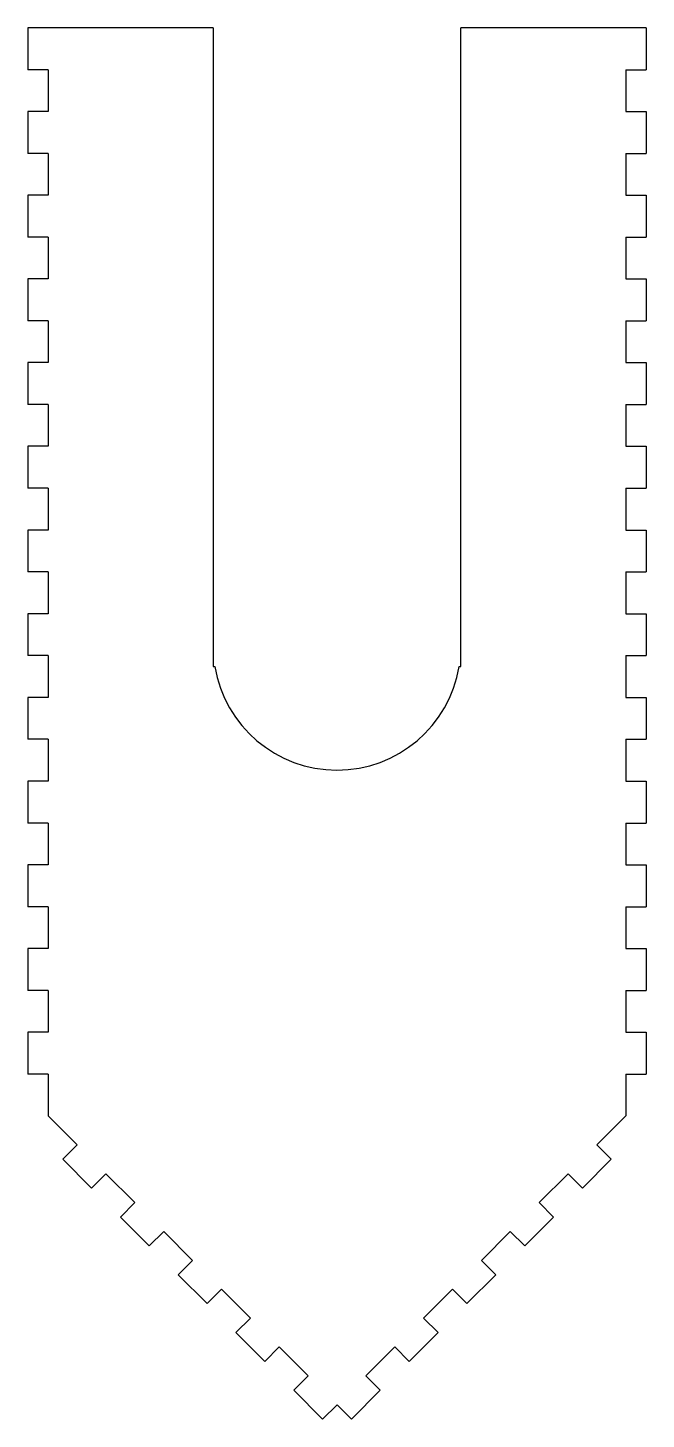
# Model space of a CAD drawing. Header units: millimetres. Extents: x -51 to 51, y -113 to 116.
import ezdxf

# ---------------------------------------------------------------- set-up
doc = ezdxf.new("R2010")
doc.units = ezdxf.units.MM

msp = doc.modelspace()

# ---------------------------------------------------------------- linework, layer by layer
at = {"layer": 'back_a'}
for p, q in [((-20.36, 116.08), (-50.8, 116.08)), ((-50.8, 116.08), (-50.8, 109.2)), ((-20.36, 116.08), (-20.36, 11.13)), ((50.8, 116.08), (20.36, 116.08)), ((20.36, 11.13), (20.36, 116.08)), ((50.8, 116.08), (50.8, 109.2)), ((-47.45, 109.2), (-50.8, 109.2)), ((-47.45, 109.2), (-47.45, 102.33)), ((47.45, 109.2), (47.45, 102.33)), ((47.45, 109.2), (50.8, 109.2)), ((-47.45, 102.33), (-50.8, 102.33)), ((-50.8, 102.33), (-50.8, 95.45)), ((47.45, 102.33), (50.8, 102.33)), ((50.8, 102.33), (50.8, 95.45)), ((-47.45, 95.45), (-50.8, 95.45)), ((-47.45, 95.45), (-47.45, 88.57)), ((47.45, 95.45), (47.45, 88.57)), ((47.45, 95.45), (50.8, 95.45)), ((-47.45, 88.57), (-50.8, 88.57)), ((-50.8, 88.57), (-50.8, 81.7)), ((47.45, 88.57), (50.8, 88.57)), ((50.8, 88.57), (50.8, 81.7)), ((-47.45, 81.7), (-50.8, 81.7)), ((-47.45, 81.7), (-47.45, 74.82)), ((47.45, 81.7), (47.45, 74.82)), ((47.45, 81.7), (50.8, 81.7)), ((-47.45, 74.82), (-50.8, 74.82)), ((-50.8, 74.82), (-50.8, 67.95)), ((47.45, 74.82), (50.8, 74.82)), ((50.8, 74.82), (50.8, 67.95)), ((-47.45, 67.95), (-50.8, 67.95)), ((-47.45, 67.95), (-47.45, 61.07)), ((47.45, 67.95), (47.45, 61.07)), ((47.45, 67.95), (50.8, 67.95)), ((-47.45, 61.07), (-50.8, 61.07)), ((-50.8, 61.07), (-50.8, 54.19)), ((47.45, 61.07), (50.8, 61.07)), ((50.8, 61.07), (50.8, 54.19)), ((-47.45, 54.19), (-50.8, 54.19)), ((-47.45, 54.19), (-47.45, 47.32)), ((47.45, 54.19), (47.45, 47.32)), ((47.45, 54.19), (50.8, 54.19)), ((-47.45, 47.32), (-50.8, 47.32)), ((-50.8, 47.32), (-50.8, 40.44)), ((47.45, 47.32), (50.8, 47.32)), ((50.8, 47.32), (50.8, 40.44)), ((-47.45, 40.44), (-50.8, 40.44)), ((-47.45, 40.44), (-47.45, 33.56)), ((47.45, 40.44), (47.45, 33.56)), ((47.45, 40.44), (50.8, 40.44)), ((-47.45, 33.56), (-50.8, 33.56)), ((-50.8, 33.56), (-50.8, 26.69)), ((47.45, 33.56), (50.8, 33.56)), ((50.8, 33.56), (50.8, 26.69)), ((-47.45, 26.69), (-50.8, 26.69)), ((-47.45, 26.69), (-47.45, 19.81)), ((47.45, 26.69), (47.45, 19.81)), ((47.45, 26.69), (50.8, 26.69)), ((-47.45, 19.81), (-50.8, 19.81)), ((-50.8, 19.81), (-50.8, 12.94)), ((47.45, 19.81), (50.8, 19.81)), ((50.8, 19.81), (50.8, 12.94)), ((-47.45, 12.94), (-50.8, 12.94)), ((-47.45, 12.94), (-47.45, 6.06)), ((47.45, 12.94), (47.45, 6.06)), ((47.45, 12.94), (50.8, 12.94)), ((-20.36, 11.13), (-20.08, 11.13)), ((20.08, 11.13), (20.36, 11.13)), ((-47.45, 6.06), (-50.8, 6.06)), ((-50.8, 6.06), (-50.8, -0.82)), ((47.45, 6.06), (50.8, 6.06)), ((50.8, 6.06), (50.8, -0.82)), ((-47.45, -0.82), (-50.8, -0.82)), ((-47.45, -0.82), (-47.45, -7.69)), ((47.45, -0.82), (47.45, -7.69)), ((47.45, -0.82), (50.8, -0.82)), ((-47.45, -7.69), (-50.8, -7.69)), ((-50.8, -7.69), (-50.8, -14.57)), ((47.45, -7.69), (50.8, -7.69)), ((50.8, -7.69), (50.8, -14.57)), ((-47.45, -14.57), (-50.8, -14.57)), ((-47.45, -14.57), (-47.45, -21.45)), ((47.45, -14.57), (47.45, -21.45)), ((47.45, -14.57), (50.8, -14.57)), ((-47.45, -21.45), (-50.8, -21.45)), ((-50.8, -21.45), (-50.8, -28.32)), ((47.45, -21.45), (50.8, -21.45)), ((50.8, -21.45), (50.8, -28.32)), ((-47.45, -28.32), (-50.8, -28.32)), ((-47.45, -28.32), (-47.45, -35.2)), ((47.45, -28.32), (47.45, -35.2)), ((47.45, -28.32), (50.8, -28.32)), ((-47.45, -35.2), (-50.8, -35.2)), ((-50.8, -35.2), (-50.8, -42.07)), ((47.45, -35.2), (50.8, -35.2)), ((50.8, -35.2), (50.8, -42.07)), ((-47.45, -42.07), (-50.8, -42.07)), ((-47.45, -42.07), (-47.45, -48.95)), ((47.45, -42.07), (47.45, -48.95)), ((47.45, -42.07), (50.8, -42.07)), ((-47.45, -48.95), (-50.8, -48.95)), ((-50.8, -48.95), (-50.8, -55.83)), ((47.45, -48.95), (50.8, -48.95)), ((50.8, -48.95), (50.8, -55.83)), ((-47.45, -55.83), (-50.8, -55.83)), ((-47.45, -55.83), (-47.45, -62.7)), ((47.45, -55.83), (47.45, -62.7)), ((47.45, -55.83), (50.8, -55.83)), ((-42.71, -67.45), (-47.45, -62.7)), ((42.71, -67.45), (47.45, -62.7)), ((-42.71, -67.45), (-45.07, -69.82)), ((42.71, -67.45), (45.07, -69.82)), ((-40.33, -74.56), (-45.07, -69.82)), ((40.33, -74.56), (45.07, -69.82)), ((-37.96, -72.19), (-40.33, -74.56)), ((-37.96, -72.19), (-33.22, -76.94)), ((37.96, -72.19), (33.22, -76.94)), ((37.96, -72.19), (40.33, -74.56)), ((-33.22, -76.94), (-35.58, -79.31)), ((33.22, -76.94), (35.58, -79.31)), ((-30.84, -84.05), (-35.58, -79.31)), ((30.84, -84.05), (35.58, -79.31)), ((-28.47, -81.68), (-30.84, -84.05)), ((-28.47, -81.68), (-23.73, -86.43)), ((28.47, -81.68), (23.73, -86.43)), ((28.47, -81.68), (30.84, -84.05)), ((-23.73, -86.43), (-26.09, -88.8)), ((23.73, -86.43), (26.09, -88.8)), ((-21.35, -93.54), (-26.09, -88.8)), ((21.35, -93.54), (26.09, -88.8)), ((-18.98, -91.17), (-21.35, -93.54)), ((-18.98, -91.17), (-14.24, -95.92)), ((18.98, -91.17), (14.23, -95.92)), ((18.98, -91.17), (21.35, -93.54)), ((-14.24, -95.92), (-16.6, -98.29)), ((14.23, -95.92), (16.6, -98.29)), ((-11.86, -103.03), (-16.6, -98.29)), ((11.86, -103.03), (16.6, -98.29)), ((-9.49, -100.66), (-11.86, -103.03)), ((-9.49, -100.66), (-4.75, -105.41)), ((9.49, -100.66), (4.75, -105.41)), ((9.49, -100.66), (11.86, -103.03)), ((-4.75, -105.41), (-7.11, -107.78)), ((4.75, -105.41), (7.11, -107.78)), ((-2.37, -112.52), (-7.11, -107.78)), ((2.37, -112.52), (7.11, -107.78)), ((0, -110.15), (-2.37, -112.52)), ((0, -110.15), (2.37, -112.52))]:
    msp.add_line(p, q, dxfattribs=at)
msp.add_arc((0, 14.48), 20.36, -170.528, -9.472, dxfattribs=at)

doc.saveas('drawing.dxf')
